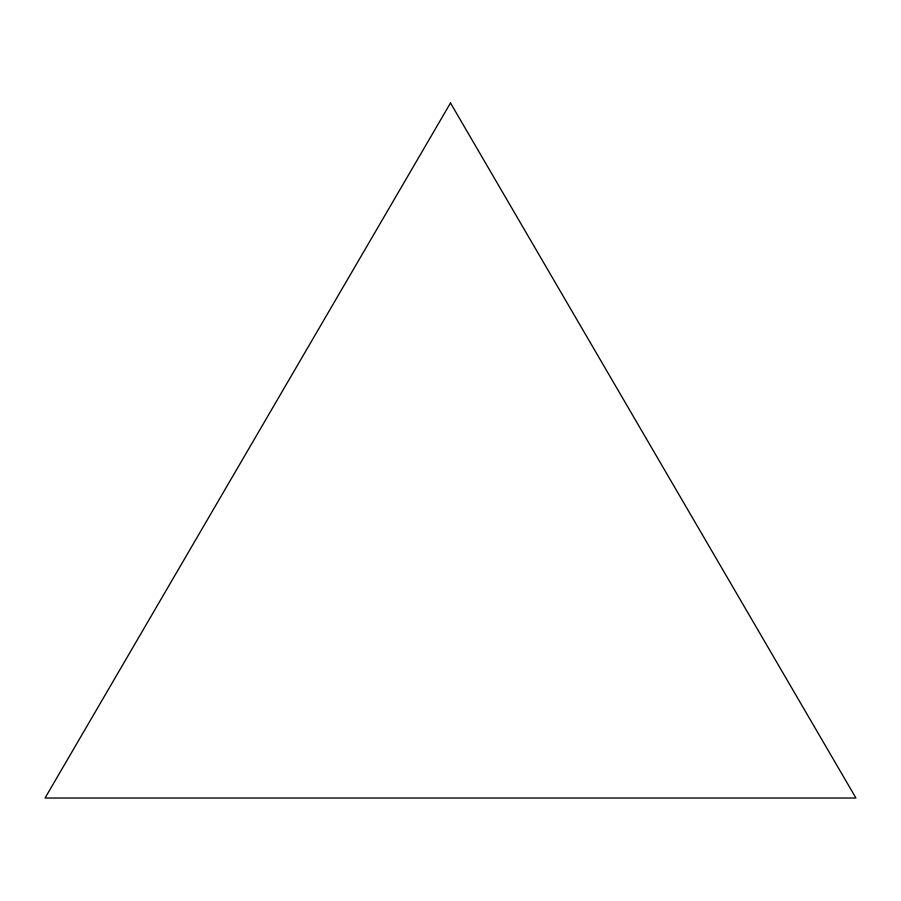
<?xml version="1.0" encoding="UTF-8"?>
<svg xmlns="http://www.w3.org/2000/svg" width="901" height="901" viewBox="0 0 901 901"><rect width="100%" height="100%" fill="white"/><g stroke="black" fill="none" stroke-linecap="round" stroke-linejoin="round"><path stroke-width="1.35" d="M450.5 102.973L45.05 798.027L855.95 798.027L450.5 102.973"/></g></svg>
